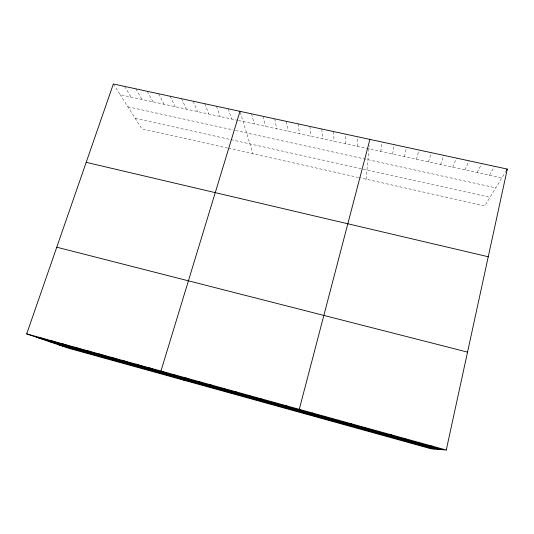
<?xml version="1.0" encoding="UTF-8"?>
<svg xmlns="http://www.w3.org/2000/svg" width="534" height="534" viewBox="0 0 534 534"><rect width="100%" height="100%" fill="white"/><g stroke="black" fill="none" stroke-linecap="round" stroke-linejoin="round"><path stroke-width="0.4" stroke-dasharray="2.67 2" d="M345.585 143.86L345.745 134.181M357.253 146.403L357.793 136.784M366.05 179.184L369.288 145.775M380.762 151.529L382.077 142.031M392.603 154.112L394.306 144.674M404.498 156.709L406.608 147.331M416.46 159.319L418.963 150.001M428.482 161.935L431.392 152.684M440.563 164.572L443.874 155.381M452.699 167.215L456.43 158.091M464.9 169.879L469.046 160.821M477.162 172.555L481.735 163.558M489.491 175.239L494.484 166.314M506.466 170.446L484.799 205.85L359.582 177.735M113.362 83.978L120.177 94.705L237.757 120.344M238.518 120.51L501.88 177.942M127.853 106.767L233.178 129.976M235.534 130.496L495.812 187.855M135.222 118.348L230.154 139.481M230.915 139.648L490.018 197.32M227.631 148.105L141.897 128.848L120.177 94.705M228.418 148.278L358.775 177.548M124.582 86.408L131.084 97.081M135.87 88.844L142.044 99.471M147.204 91.294L153.051 101.874M158.598 93.757L164.118 104.284M170.052 96.227L175.232 106.707M181.56 98.717L186.406 109.143M193.134 101.213L197.633 111.593M204.756 103.723L208.914 114.056M216.444 106.253L220.255 116.525M228.192 108.789L231.649 119.015M240.233 112.12L252.942 153.785M251.514 113.829L254.264 123.948M263.088 116.325L265.491 126.391M274.716 118.842L276.766 128.854M286.404 121.365L288.093 131.324M298.152 123.901L299.481 133.807M309.96 126.451L310.921 136.303M321.828 129.014L322.423 138.807M333.757 131.591L333.977 141.33"/><path stroke-width="0.8" d="M446.264 450.022L507.3 169.084L113.362 83.978L26.7 333.897L68.799 348.301L430.951 448.76L446.264 450.022L26.7 333.897M369.902 139.401L299.274 409.338L305.114 413.857M239.993 111.339L160.948 371.05L185.672 380.722M506.466 170.446L507.3 169.084M351.299 424.443L351.679 423.842M364.121 427.994L364.962 427.52M377.017 431.565L378.326 431.218M389.98 435.157L391.756 434.936M403.01 438.768L405.266 438.674M416.113 442.392L418.856 442.432M429.289 446.044L432.52 446.217M86.188 162.336L488.256 256.747M56.764 247.195L467.53 352.12M36.833 337.361L442.539 449.715M48.187 341.246L438.401 449.374M59.02 344.957L434.476 449.047M38.575 337.181L48.354 340.552M50.516 340.485L59.935 343.756M62.518 343.809L71.569 346.98M74.593 347.147L83.271 350.224M86.728 350.511L95.032 353.481M98.93 353.882L106.853 356.752M111.199 357.279L118.742 360.043M123.528 360.697L130.69 363.354M135.936 364.128L142.698 366.678M148.405 367.579L154.773 370.022M173.183 374.434L178.763 376.664M185.485 377.845L190.671 379.961M197.854 381.263L202.64 383.279M210.289 384.707L214.668 386.609M222.798 388.171L226.763 389.96M235.367 391.649L238.925 393.324M248.01 395.147L251.147 396.709M260.719 398.664L263.436 400.113M273.501 402.202L275.784 403.537M286.351 405.76L288.206 406.975M312.263 412.929L313.238 413.903M325.333 416.547L325.86 417.401M338.469 420.185L338.543 420.912"/></g></svg>
